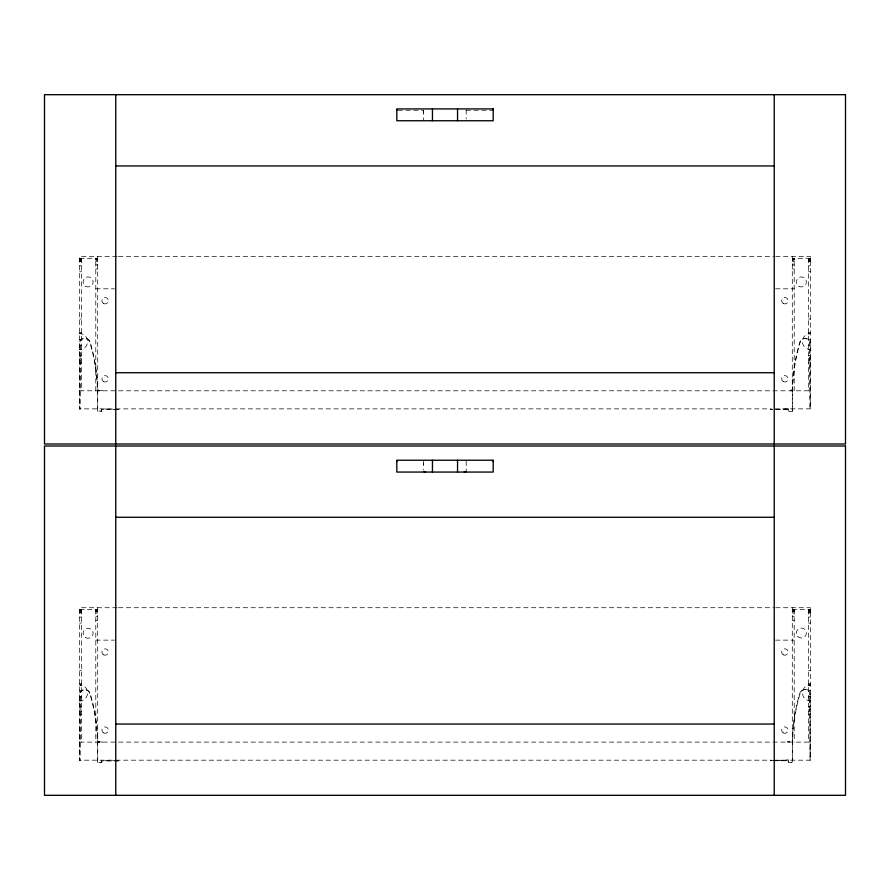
<?xml version="1.0" encoding="UTF-8"?>
<svg xmlns="http://www.w3.org/2000/svg" width="890" height="890" viewBox="0 0 890 890"><rect width="100%" height="100%" fill="white"/><g stroke="black" fill="none" stroke-linecap="round" stroke-linejoin="round"><path stroke-width="0.67" stroke-dasharray="4.45 3.34" d="M423.484 464.269L423.484 463.1M423.484 112.952L423.484 111.784M97.7 256.409L97.711 411.069L101.415 411.069L101.415 408.866M97.7 607.725L97.711 762.385L101.415 762.385L101.415 760.182M81.691 349.258L79.633 349.525A7.966 7.966 0 0 0 87.598 341.56A7.966 7.966 0 0 0 79.633 333.594L81.691 333.861M808.309 333.861L810.367 333.594A7.966 7.966 0 0 0 802.402 341.56A7.966 7.966 0 0 0 810.367 349.525L808.309 349.258M81.691 685.178L79.633 684.911A7.966 7.966 0 0 1 87.598 692.876A7.966 7.966 0 0 1 79.633 700.842L81.691 700.575M808.309 685.178L810.367 684.911A7.966 7.966 0 0 0 802.402 692.876A7.966 7.966 0 0 0 810.367 700.842L808.465 700.942M790.342 390.81L792.289 390.799L792.3 256.409M79.633 319.021L81.535 318.998M79.633 670.326L81.535 670.315M398.153 110.26L423.484 110.26M466.171 110.249L493.182 110.249M117.146 256.409L79.633 256.409L79.633 408.866L114.365 408.866M118.537 256.409L774.244 256.409M775.635 256.409L810.367 256.409L810.367 408.866L772.854 408.866M79.633 258.311L97.7 258.311L95.797 258.4L95.797 390.799M810.367 258.311L792.3 258.311L794.203 258.4L794.203 390.799M79.633 258.478L81.535 258.478M808.465 258.478L810.367 258.478M79.633 258.679L81.535 258.679M95.797 258.545L97.7 258.545M792.3 258.545L794.203 258.545M808.465 258.679L810.367 258.679M79.633 258.901L81.535 258.901M95.797 258.734L97.7 258.734M792.3 258.734L794.203 258.734M808.465 258.901L810.367 258.901M95.797 258.957L97.7 258.957M792.3 258.957L794.203 258.957M79.633 259.146L81.535 259.146M95.797 259.224L97.7 259.224M792.3 259.224L794.203 259.224M808.465 259.146L810.367 259.146M79.633 259.402L81.535 259.402M808.465 259.402L810.367 259.402M95.797 259.524L97.7 259.524M792.3 259.524L794.203 259.524M79.633 259.68L81.535 259.68M808.465 259.68L810.367 259.68M79.633 259.98L81.535 259.98M95.797 259.847L97.7 259.847M792.3 259.847L794.203 259.847M808.465 259.98L810.367 259.98M95.797 260.136L97.7 260.136M792.3 260.136L794.203 260.136M79.633 260.292L81.535 260.292M808.465 260.292L810.367 260.292M79.633 260.614L81.535 260.614M808.465 260.614L810.367 260.614M79.633 260.948L81.535 260.948M808.465 260.948L810.367 260.948M79.633 261.282L81.535 261.282M808.465 261.282L810.367 261.282M79.633 261.615L81.535 261.615M95.797 261.615L97.7 261.615M792.3 261.615L794.203 261.615M808.465 261.615L810.367 261.615M95.797 264.942L97.7 264.942M792.3 264.942L794.203 264.942M79.633 265.732L81.535 265.732M808.465 265.732L810.367 265.732M95.797 268.958L97.7 268.958M792.3 268.958L794.203 268.958M79.633 271.75L81.535 271.75M808.465 271.75L810.367 271.75M95.797 288.816L114.432 288.816M775.568 288.816L794.203 288.816M79.633 332.393L81.535 332.393M808.465 332.393L810.367 332.393M79.633 333.694L81.535 333.694M808.465 333.694L810.367 333.694M79.633 339.312L81.535 339.279M808.465 339.279L810.367 339.312M79.633 345.509L81.535 345.654M808.465 345.509L810.367 345.654M79.633 349.625L81.535 349.625M808.465 349.625L810.367 349.625M79.633 355.344L81.535 355.344M808.465 355.344L810.367 355.344M79.633 358.536L81.535 358.536M808.465 358.536L810.367 358.536M79.633 359.849L81.535 359.849M808.465 359.849L810.367 359.849M79.633 363.031L81.535 363.031M808.465 363.031L810.367 363.031M79.633 390.799L810.367 390.799M115.756 408.866L771.474 408.866M117.146 607.725L79.633 607.725L79.633 760.182L114.365 760.182M118.537 607.725L774.244 607.725M775.635 607.725L810.367 607.725L810.367 760.182L772.854 760.182M79.633 609.628L97.7 609.628M792.3 609.628L810.367 609.628M79.633 609.795L81.535 609.795M95.797 609.717L97.7 609.861M792.3 609.861L794.203 609.717M808.465 609.795L810.367 609.795M79.633 609.995L81.535 609.995M95.797 610.051L97.7 610.051M792.3 610.051L794.203 610.051M808.465 609.995L810.367 609.995M79.633 610.217L81.535 610.217M808.465 610.217L810.367 610.217M79.633 610.451L81.535 610.451M95.797 610.273L97.7 610.273M792.3 610.273L794.203 610.273M808.465 610.451L810.367 610.451M95.797 610.54L97.7 610.54M792.3 610.54L794.203 610.54M79.633 610.718L81.535 610.718M808.465 610.718L810.367 610.718M79.633 610.996L81.535 610.996M95.797 610.84L97.7 610.84M792.3 610.84L794.203 610.84M808.465 610.996L810.367 610.996M95.797 611.163L97.7 611.163M792.3 611.163L794.203 611.163M79.633 611.297L81.535 611.297M808.465 611.297L810.367 611.297M95.797 611.452L97.7 611.452M792.3 611.452L794.203 611.452M79.633 611.608L81.535 611.608M808.465 611.608L810.367 611.608M79.633 611.931L81.535 611.931M808.465 611.931L810.367 611.931M79.633 612.264L81.535 612.264M808.465 612.264L810.367 612.264M79.633 612.598L81.535 612.598M808.465 612.598L810.367 612.598M79.633 612.932L81.535 612.932M95.797 612.932L97.7 612.932M792.3 612.932L794.203 612.932M808.465 612.932L810.367 612.932M95.797 616.258L97.7 616.258M792.3 616.258L794.203 616.258M79.633 617.048L81.535 617.048M808.465 617.048L810.367 617.048M95.797 620.274L97.7 620.274M792.3 620.274L794.203 620.274M79.633 623.067L81.535 623.067M808.465 623.067L810.367 623.067M95.797 640.133L114.432 640.133M775.568 640.133L794.203 640.133M79.633 683.709L81.535 683.709M808.465 683.709L810.367 683.709M79.633 685.011L81.535 685.011M808.465 685.011L810.367 685.011M79.633 690.596L81.535 690.629M808.465 690.629L810.367 690.596M79.633 696.826L81.535 696.826M808.465 696.826L810.367 696.826M79.633 696.97L81.535 696.97M808.465 696.97L810.367 696.97M79.633 700.942L81.535 700.942M79.633 706.66L81.535 706.66M808.465 706.66L810.367 706.66M79.633 709.853L81.535 709.853M808.465 709.853L810.367 709.853M79.633 711.166L81.535 711.166M808.465 711.166L810.367 711.166M79.633 714.347L81.535 714.347M808.465 714.347L810.367 714.347M79.633 742.115L810.367 742.115M115.756 760.182L771.474 760.182M808.465 318.998L810.367 319.021M808.465 670.315L810.367 670.326M97.711 390.799L99.658 390.799M97.711 742.115L99.658 742.115M808.309 700.575L810.367 700.842M792.289 390.799L792.289 411.08L788.585 411.08L788.585 408.866M808.465 258.311L808.465 390.799M808.465 609.628L808.465 742.115M794.203 609.628L794.203 742.115M792.3 607.725L792.3 742.115M788.273 408.866L770.217 409.667L788.273 409.667L788.273 411.38L792.59 411.38L792.734 386.082A178.612 178.612 0 0 1 800.477 341.237L801 340.47A5.474 5.474 0 0 1 809.422 340.47L810.067 409.367L810.234 341.115A5.785 5.785 0 0 0 800.199 341.115A179.023 179.023 0 0 0 792.434 386.071L792.334 388.496A2.002 2.002 0 0 1 790.331 390.51L787.327 390.81M466.171 109.826L466.171 119.026M466.171 461.142L466.171 470.721M423.484 110.004L423.484 119.716M423.484 461.32L423.484 469.642M102.673 390.799L99.669 390.499A2.002 2.002 0 0 1 97.666 388.496L97.566 386.071A179.023 179.023 0 0 0 89.801 341.115A5.785 5.785 0 0 0 79.766 341.115L79.933 409.367L80.578 340.47A5.474 5.474 0 0 1 89 340.47L89.523 341.237A178.612 178.612 0 0 1 97.266 386.082L97.411 411.369L101.727 411.369L101.727 409.667L119.783 409.667L101.727 408.866M102.673 742.115L99.669 741.815A2.002 2.002 0 0 1 97.666 739.812L97.566 737.387A179.023 179.023 0 0 0 89.801 692.42A5.785 5.785 0 0 0 79.766 692.42L79.933 760.683L80.578 691.786A5.474 5.474 0 0 1 89 691.786L89.523 692.553A178.612 178.612 0 0 1 97.266 737.387L97.411 762.685L101.727 762.685L101.727 760.983L119.783 760.983L101.727 760.182M95.797 609.628L95.797 742.115M81.535 258.311L81.535 390.799M81.535 609.628L81.535 742.115M792.323 742.894L792.289 762.163L788.585 762.163L788.585 759.949L770.217 760.75L788.273 760.75L788.273 762.463L792.59 762.463L792.734 737.165A178.612 178.612 0 0 1 800.477 692.32L801 691.552A5.474 5.474 0 0 1 809.422 691.552L810.067 760.449L810.234 692.198A5.785 5.785 0 0 0 800.199 692.198A179.023 179.023 0 0 0 792.434 737.154L792.334 739.579A2.002 2.002 0 0 1 790.331 741.593L787.327 741.893L792.289 741.882L792.323 742.894M798.864 286.28A5.017 5.017 0 0 0 806.385 281.93A5.017 5.017 0 0 0 798.864 277.591A5.017 5.017 0 0 0 798.864 286.28M783.278 381.554A3.182 3.182 0 0 0 788.062 378.795A3.182 3.182 0 0 0 783.278 376.036A3.182 3.182 0 0 0 783.278 381.554M783.278 303.468A3.182 3.182 0 0 0 788.062 300.709A3.182 3.182 0 0 0 783.278 297.95A3.182 3.182 0 0 0 783.278 303.468M85.618 286.28A5.017 5.017 0 0 0 93.15 281.93A5.017 5.017 0 0 0 85.618 277.58A5.017 5.017 0 0 0 85.618 286.28M103.529 381.554A3.182 3.182 0 0 0 108.313 378.795A3.182 3.182 0 0 0 103.529 376.036A3.182 3.182 0 0 0 103.529 381.554M103.529 303.468A3.182 3.182 0 0 0 108.313 300.709A3.182 3.182 0 0 0 103.529 297.95A3.182 3.182 0 0 0 103.529 303.468M797.829 636.561A5.017 5.017 0 0 0 806.218 634.314A5.017 5.017 0 0 0 800.077 628.173A5.017 5.017 0 0 0 797.829 636.561M783.278 732.87A3.182 3.182 0 0 0 788.062 730.111A3.182 3.182 0 0 0 783.278 727.352A3.182 3.182 0 0 0 783.278 732.87M783.278 654.784A3.182 3.182 0 0 0 788.062 652.025A3.182 3.182 0 0 0 783.278 649.266A3.182 3.182 0 0 0 783.278 654.784M85.618 637.596A5.017 5.017 0 0 0 93.15 633.246A5.017 5.017 0 0 0 85.618 628.896A5.017 5.017 0 0 0 85.618 637.596M103.529 732.87A3.182 3.182 0 0 0 108.313 730.111A3.182 3.182 0 0 0 103.529 727.352A3.182 3.182 0 0 0 103.529 732.87M103.529 654.784A3.182 3.182 0 0 0 108.313 652.025A3.182 3.182 0 0 0 103.529 649.266A3.182 3.182 0 0 0 103.529 654.784"/><path stroke-width="1.33" d="M396.818 461.576L396.818 460.82M396.818 110.26L396.818 109.503M493.182 461.565L493.182 460.631M493.182 110.249L493.182 109.314M464.257 471.878L466.171 471.667M115.767 165.952L774.233 165.952M115.767 372.732L774.233 372.732M115.767 517.268L774.233 517.268M115.767 724.048L774.233 724.048M423.484 471.478L425.52 471.722M774.233 94.685L774.233 443.999M774.233 446.001L774.233 795.315M457.549 108.914L457.549 120.762M457.549 460.23L457.549 472.078M432.451 108.914L432.451 120.762M432.451 460.23L432.451 472.078M115.767 94.685L115.767 443.999M115.767 446.001L115.767 795.315M845.5 94.685L44.5 94.685L44.5 443.999L845.5 443.999L845.5 94.685M493.182 108.914L396.818 108.914L396.818 120.751L493.182 120.751L493.182 108.914M845.5 446.001L44.5 446.001L44.5 795.315L845.5 795.315L845.5 446.001M493.182 460.23L396.818 460.23L396.818 472.067L493.182 472.067L493.182 460.23"/></g></svg>
